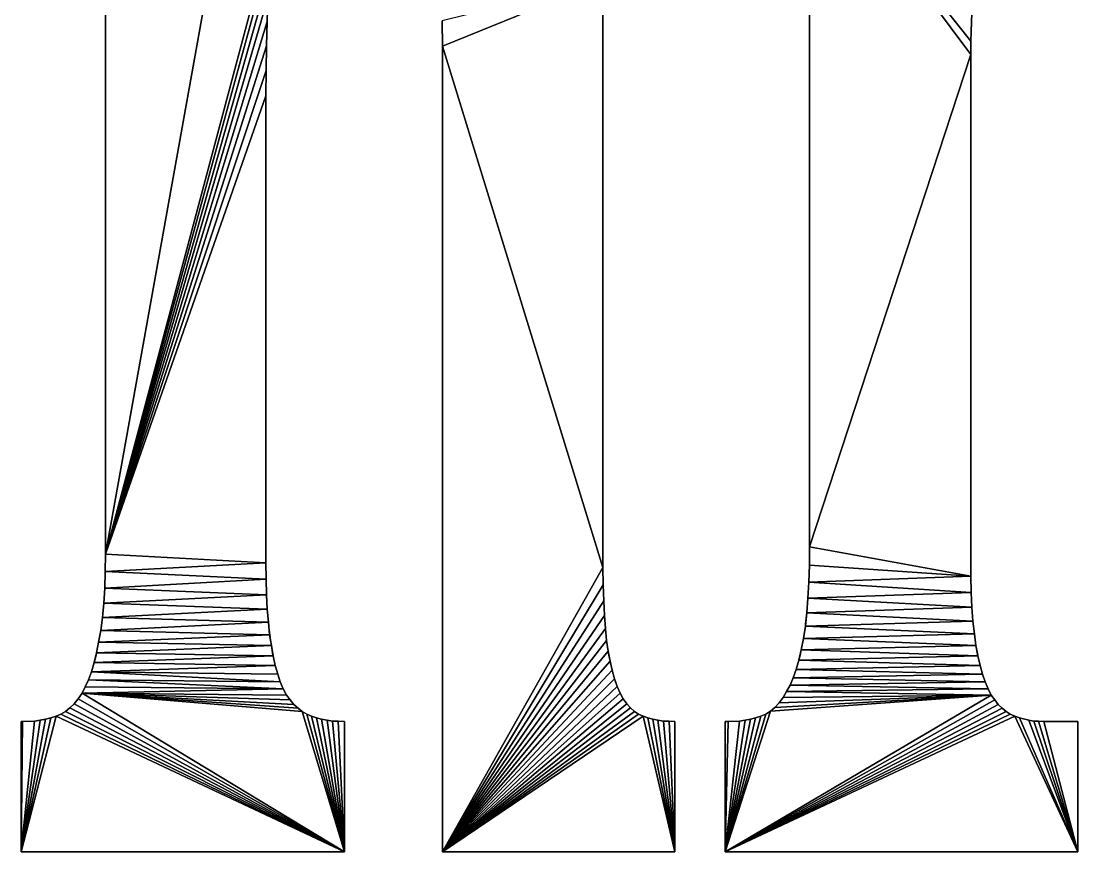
# Model space of a CAD drawing. Extents: x -29.1 to 29.1, y -25 to 25.
# Drawn here: x -12.386 to -8.116, y -14.619 to -11.26 of the extents above; entities that cross this region are included whole.
import ezdxf

# ---------------------------------------------------------------- set-up
doc = ezdxf.new("R2010")
doc.units = 0
doc.header["$MEASUREMENT"] = 0
doc.layers.add('ConstrLine', color=7, linetype='Continuous')
doc.layers.add('ObjLayer', color=2, linetype='Continuous')

msp = doc.modelspace()

# ---------------------------------------------------------------- linework, layer by layer
at = {"layer": 'ConstrLine'}
for points in [[(-12.045, -13.415, 5), (-12.045, -8.226, 5), (-12.045, -10.24, 4)], [(-12.045, -13.415, 5), (-11.431, -9.994, 5), (-12.045, -8.226, 5)], [(-12.045, -13.415, 5), (-11.372, -10.887, 5), (-11.431, -9.994, 5)], [(-12.045, -10.24, 4), (-12.045, -13.415, 4), (-12.045, -13.415, 5)], [(-8.549, -11.395, 5), (-8.548, -11.341, 5), (-9.2, -10.521, 5)], [(-8.548, -11.341, 5), (-8.544, -11.229, 5), (-9.2, -10.521, 5)], [(-9.2, -10.521, 5), (-9.2, -13.386, 5), (-8.549, -11.395, 5)], [(-9.2, -13.386, 5), (-9.2, -10.521, 5), (-9.2, -10.521, 4)], [(-9.2, -10.521, 4), (-9.2, -13.386, 4), (-9.2, -13.386, 5)], [(-11.378, -10.977, 5), (-11.372, -10.887, 5), (-12.045, -13.415, 5)], [(-11.384, -11.071, 5), (-11.378, -10.977, 5), (-12.045, -13.415, 5)], [(-11.389, -11.166, 5), (-11.384, -11.071, 5), (-12.045, -13.415, 5)], [(-10.685, -11.259, 5), (-10.684, -11.362, 5), (-10.036, -11.098, 5)], [(-10.684, -11.362, 5), (-10.036, -13.469, 5), (-10.036, -11.098, 5)], [(-10.036, -13.469, 4), (-10.036, -11.098, 4), (-10.036, -13.469, 5)], [(-10.036, -11.098, 5), (-10.036, -13.469, 5), (-10.036, -11.098, 4)], [(-12.045, -13.415, 5), (-11.392, -11.262, 5), (-11.389, -11.166, 5)], [(-11.389, -11.166, 4), (-11.389, -11.166, 5), (-11.392, -11.262, 5)], [(-11.389, -11.166, 4), (-11.392, -11.262, 5), (-11.392, -11.262, 4)], [(-8.544, -11.229, 5), (-8.548, -11.341, 5), (-8.5452, -11.264, 4)], [(-8.544, -11.229, 4), (-8.544, -11.229, 5), (-8.5452, -11.264, 4)], [(-11.392, -11.262, 5), (-12.045, -13.415, 5), (-11.395, -11.36, 5)], [(-11.392, -11.262, 5), (-11.395, -11.36, 5), (-11.3921, -11.264, 4)], [(-11.395, -11.36, 4), (-11.3921, -11.264, 4), (-11.395, -11.36, 5)], [(-11.392, -11.262, 4), (-11.392, -11.262, 5), (-11.3921, -11.264, 4)], [(-10.685, -11.259, 4), (-10.6849, -11.264, 4), (-10.685, -11.259, 5)], [(-10.6849, -11.264, 4), (-10.684, -11.362, 5), (-10.685, -11.259, 5)], [(-10.6849, -11.264, 4), (-10.684, -11.362, 4), (-10.684, -11.362, 5)], [(-8.548, -11.341, 4), (-8.5452, -11.264, 4), (-8.548, -11.341, 5)], [(-8.548, -11.341, 4), (-8.548, -11.341, 5), (-8.549, -11.395, 5)], [(-8.548, -11.341, 4), (-8.549, -11.395, 5), (-8.549, -11.395, 4)], [(-11.396, -11.46, 5), (-11.395, -11.36, 5), (-12.045, -13.415, 5)], [(-11.395, -11.36, 4), (-11.395, -11.36, 5), (-11.396, -11.46, 5)], [(-11.395, -11.36, 4), (-11.396, -11.46, 5), (-11.396, -11.46, 4)], [(-10.684, -11.362, 5), (-10.684, -14.619, 5), (-10.036, -13.469, 5)], [(-10.684, -11.362, 4), (-10.684, -14.619, 5), (-10.684, -11.362, 5)], [(-10.684, -11.362, 4), (-10.684, -14.619, 4), (-10.684, -14.619, 5)], [(-8.549, -11.395, 5), (-9.2, -13.386, 5), (-8.549, -13.505, 5)], [(-8.549, -11.395, 4), (-8.549, -11.395, 5), (-8.549, -13.505, 4)], [(-8.549, -11.395, 5), (-8.549, -13.505, 5), (-8.549, -13.505, 4)], [(-11.396, -11.46, 5), (-12.045, -13.415, 5), (-11.397, -11.562, 5)], [(-11.396, -11.46, 4), (-11.396, -11.46, 5), (-11.397, -11.562, 5)], [(-11.396, -11.46, 4), (-11.397, -11.562, 5), (-11.397, -11.562, 4)], [(-11.397, -11.562, 5), (-12.045, -13.415, 5), (-11.397, -13.45, 5)], [(-11.397, -13.45, 4), (-11.397, -11.562, 4), (-11.397, -13.45, 5)], [(-11.397, -11.562, 5), (-11.397, -13.45, 5), (-11.397, -11.562, 4)], [(-9.2, -13.386, 5), (-9.201, -13.46, 5), (-8.549, -13.505, 5)], [(-9.2, -13.386, 4), (-9.201, -13.46, 4), (-9.201, -13.46, 5)], [(-9.2, -13.386, 4), (-9.201, -13.46, 5), (-9.2, -13.386, 5)], [(-12.045, -13.415, 5), (-12.046, -13.486, 5), (-11.397, -13.45, 5)], [(-12.045, -13.415, 4), (-12.046, -13.486, 4), (-12.046, -13.486, 5)], [(-12.045, -13.415, 4), (-12.046, -13.486, 5), (-12.045, -13.415, 5)], [(-11.396, -13.517, 5), (-11.397, -13.45, 5), (-12.046, -13.486, 5)], [(-11.397, -13.45, 4), (-11.397, -13.45, 5), (-11.396, -13.517, 5)], [(-11.397, -13.45, 4), (-11.396, -13.517, 5), (-11.396, -13.517, 4)], [(-12.046, -13.486, 5), (-12.048, -13.553, 5), (-11.396, -13.517, 5)], [(-12.046, -13.486, 4), (-12.048, -13.553, 4), (-12.048, -13.553, 5)], [(-12.046, -13.486, 4), (-12.048, -13.553, 5), (-12.046, -13.486, 5)], [(-10.034, -13.539, 5), (-10.036, -13.469, 5), (-10.684, -14.619, 5)], [(-10.036, -13.469, 4), (-10.036, -13.469, 5), (-10.034, -13.539, 5)], [(-10.036, -13.469, 4), (-10.034, -13.539, 5), (-10.034, -13.539, 4)], [(-9.201, -13.46, 5), (-9.203, -13.529, 5), (-8.549, -13.505, 5)], [(-9.201, -13.46, 4), (-9.203, -13.529, 4), (-9.203, -13.529, 5)], [(-9.201, -13.46, 4), (-9.203, -13.529, 5), (-9.201, -13.46, 5)], [(-11.395, -13.58, 5), (-11.396, -13.517, 5), (-12.048, -13.553, 5)], [(-11.396, -13.517, 4), (-11.396, -13.517, 5), (-11.395, -13.58, 5)], [(-11.396, -13.517, 4), (-11.395, -13.58, 5), (-11.395, -13.58, 4)], [(-9.203, -13.529, 5), (-9.207, -13.593, 5), (-8.547, -13.57, 5)], [(-9.203, -13.529, 4), (-9.207, -13.593, 4), (-9.207, -13.593, 5)], [(-9.203, -13.529, 4), (-9.207, -13.593, 5), (-9.203, -13.529, 5)], [(-8.547, -13.57, 5), (-8.549, -13.505, 5), (-9.203, -13.529, 5)], [(-8.549, -13.505, 4), (-8.549, -13.505, 5), (-8.547, -13.57, 5)], [(-8.549, -13.505, 4), (-8.547, -13.57, 5), (-8.547, -13.57, 4)], [(-12.048, -13.553, 5), (-12.052, -13.614, 5), (-11.395, -13.58, 5)], [(-12.048, -13.553, 4), (-12.052, -13.614, 4), (-12.052, -13.614, 5)], [(-12.048, -13.553, 4), (-12.052, -13.614, 5), (-12.048, -13.553, 5)], [(-10.032, -13.604, 5), (-10.034, -13.539, 5), (-10.684, -14.619, 5)], [(-10.034, -13.539, 4), (-10.034, -13.539, 5), (-10.032, -13.604, 5)], [(-10.034, -13.539, 4), (-10.032, -13.604, 5), (-10.032, -13.604, 4)], [(-8.544, -13.63, 5), (-8.547, -13.57, 5), (-9.207, -13.593, 5)], [(-8.547, -13.57, 4), (-8.547, -13.57, 5), (-8.544, -13.63, 5)], [(-8.547, -13.57, 4), (-8.544, -13.63, 5), (-8.544, -13.63, 4)], [(-12.052, -13.614, 5), (-12.057, -13.671, 5), (-11.392, -13.638, 5)], [(-12.052, -13.614, 4), (-12.057, -13.671, 4), (-12.057, -13.671, 5)], [(-12.052, -13.614, 4), (-12.057, -13.671, 5), (-12.052, -13.614, 5)], [(-11.392, -13.638, 5), (-11.395, -13.58, 5), (-12.052, -13.614, 5)], [(-11.395, -13.58, 4), (-11.395, -13.58, 5), (-11.392, -13.638, 5)], [(-11.395, -13.58, 4), (-11.392, -13.638, 5), (-11.392, -13.638, 4)], [(-10.029, -13.663, 5), (-10.032, -13.604, 5), (-10.684, -14.619, 5)], [(-10.032, -13.604, 4), (-10.032, -13.604, 5), (-10.029, -13.663, 5)], [(-10.032, -13.604, 4), (-10.029, -13.663, 5), (-10.029, -13.663, 4)], [(-9.207, -13.593, 5), (-9.211, -13.652, 5), (-8.544, -13.63, 5)], [(-9.207, -13.593, 4), (-9.211, -13.652, 4), (-9.211, -13.652, 5)], [(-9.207, -13.593, 4), (-9.211, -13.652, 5), (-9.207, -13.593, 5)], [(-11.387, -13.691, 5), (-11.392, -13.638, 5), (-12.057, -13.671, 5)], [(-11.392, -13.638, 4), (-11.392, -13.638, 5), (-11.387, -13.691, 5)], [(-11.392, -13.638, 4), (-11.387, -13.691, 5), (-11.387, -13.691, 4)], [(-10.025, -13.716, 5), (-10.029, -13.663, 5), (-10.684, -14.619, 5)], [(-10.029, -13.663, 4), (-10.029, -13.663, 5), (-10.025, -13.716, 5)], [(-10.029, -13.663, 4), (-10.025, -13.716, 5), (-10.025, -13.716, 4)], [(-9.211, -13.652, 5), (-9.217, -13.707, 5), (-8.54, -13.686, 5)], [(-9.217, -13.707, 5), (-9.211, -13.652, 5), (-9.216, -13.6978, 4)], [(-9.211, -13.652, 4), (-9.216, -13.6978, 4), (-9.211, -13.652, 5)], [(-8.54, -13.686, 5), (-8.544, -13.63, 5), (-9.211, -13.652, 5)], [(-8.544, -13.63, 4), (-8.544, -13.63, 5), (-8.54, -13.686, 5)], [(-8.544, -13.63, 4), (-8.54, -13.686, 5), (-8.54, -13.686, 4)], [(-12.057, -13.671, 5), (-12.064, -13.724, 5), (-11.387, -13.691, 5)], [(-12.057, -13.671, 4), (-12.064, -13.724, 4), (-12.064, -13.724, 5)], [(-12.057, -13.671, 4), (-12.064, -13.724, 5), (-12.057, -13.671, 5)], [(-11.382, -13.741, 5), (-11.387, -13.691, 5), (-12.064, -13.724, 5)], [(-11.382, -13.741, 4), (-11.375, -13.785, 4), (-11.387, -13.691, 4)], [(-11.387, -13.691, 4), (-11.387, -13.691, 5), (-11.382, -13.741, 5)], [(-11.387, -13.691, 4), (-11.382, -13.741, 5), (-11.382, -13.741, 4)], [(-8.534, -13.738, 5), (-8.54, -13.686, 5), (-9.217, -13.707, 5)], [(-9.216, -13.6978, 4), (-9.217, -13.707, 4), (-9.217, -13.707, 5)], [(-8.54, -13.686, 4), (-8.54, -13.686, 5), (-8.534, -13.738, 5)], [(-8.54, -13.686, 4), (-8.534, -13.738, 5), (-8.534, -13.738, 4)], [(-12.064, -13.724, 5), (-12.073, -13.771, 5), (-11.382, -13.741, 5)], [(-12.064, -13.724, 4), (-12.073, -13.771, 4), (-12.073, -13.771, 5)], [(-12.064, -13.724, 4), (-12.073, -13.771, 5), (-12.064, -13.724, 5)], [(-11.375, -13.785, 5), (-11.382, -13.741, 5), (-12.073, -13.771, 5)], [(-11.382, -13.741, 4), (-11.382, -13.741, 5), (-11.375, -13.785, 5)], [(-11.382, -13.741, 4), (-11.375, -13.785, 5), (-11.375, -13.785, 4)], [(-10.021, -13.764, 5), (-10.025, -13.716, 5), (-10.684, -14.619, 5)], [(-10.025, -13.716, 4), (-10.025, -13.716, 5), (-10.021, -13.764, 5)], [(-10.025, -13.716, 4), (-10.021, -13.764, 5), (-10.021, -13.764, 4)], [(-9.217, -13.707, 5), (-9.225, -13.757, 5), (-8.534, -13.738, 5)], [(-9.217, -13.707, 4), (-9.225, -13.757, 4), (-9.225, -13.757, 5)], [(-9.217, -13.707, 4), (-9.225, -13.757, 5), (-9.217, -13.707, 5)], [(-8.528, -13.785, 5), (-8.534, -13.738, 5), (-9.225, -13.757, 5)], [(-8.534, -13.738, 4), (-8.534, -13.738, 5), (-8.528, -13.785, 5)], [(-8.534, -13.738, 4), (-8.528, -13.785, 5), (-8.528, -13.785, 4)], [(-12.073, -13.771, 5), (-12.081, -13.815, 5), (-11.375, -13.785, 5)], [(-12.073, -13.771, 4), (-12.081, -13.815, 4), (-12.081, -13.815, 5)], [(-12.073, -13.771, 4), (-12.081, -13.815, 5), (-12.073, -13.771, 5)], [(-11.368, -13.827, 5), (-11.375, -13.785, 5), (-12.081, -13.815, 5)], [(-11.375, -13.785, 4), (-11.375, -13.785, 5), (-11.3685, -13.824, 4)], [(-11.375, -13.785, 5), (-11.368, -13.827, 5), (-11.3685, -13.824, 4)], [(-10.014, -13.808, 5), (-10.021, -13.764, 5), (-10.684, -14.619, 5)], [(-10.021, -13.764, 4), (-10.021, -13.764, 5), (-10.014, -13.808, 5)], [(-10.021, -13.764, 4), (-10.014, -13.808, 5), (-10.014, -13.808, 4)], [(-9.225, -13.757, 5), (-9.234, -13.802, 5), (-8.528, -13.785, 5)], [(-9.225, -13.757, 4), (-9.234, -13.802, 4), (-9.234, -13.802, 5)], [(-9.225, -13.757, 4), (-9.234, -13.802, 5), (-9.225, -13.757, 5)], [(-8.52, -13.827, 5), (-8.528, -13.785, 5), (-9.234, -13.802, 5)], [(-8.528, -13.785, 5), (-8.52, -13.827, 5), (-8.5206, -13.824, 4)], [(-8.528, -13.785, 4), (-8.528, -13.785, 5), (-8.5206, -13.824, 4)], [(-12.081, -13.815, 5), (-12.091, -13.854, 5), (-11.368, -13.827, 5)], [(-12.0833, -13.824, 4), (-12.091, -13.854, 5), (-12.081, -13.815, 5)], [(-12.0833, -13.824, 4), (-12.091, -13.854, 4), (-12.091, -13.854, 5)], [(-11.359, -13.865, 5), (-11.368, -13.827, 5), (-12.091, -13.854, 5)], [(-12.0827, -13.8216, 4), (-12.0833, -13.824, 4), (-12.081, -13.815, 5)], [(-12.081, -13.815, 4), (-12.0827, -13.8216, 4), (-12.081, -13.815, 5)], [(-11.368, -13.827, 4), (-11.3685, -13.824, 4), (-11.368, -13.827, 5)], [(-11.368, -13.827, 4), (-11.368, -13.827, 5), (-11.359, -13.865, 5)], [(-11.368, -13.827, 4), (-11.359, -13.865, 5), (-11.359, -13.865, 4)], [(-10.014, -13.808, 5), (-10.684, -14.619, 5), (-10.006, -13.848, 5)], [(-10.006, -13.848, 5), (-10.0108, -13.824, 4), (-10.014, -13.808, 5)], [(-10.014, -13.808, 4), (-10.014, -13.808, 5), (-10.0108, -13.824, 4)], [(-10.006, -13.848, 4), (-10.0108, -13.824, 4), (-10.006, -13.848, 5)], [(-9.234, -13.802, 5), (-9.243, -13.844, 5), (-8.52, -13.827, 5)], [(-9.243, -13.844, 5), (-9.234, -13.802, 5), (-9.2387, -13.824, 4)], [(-9.2387, -13.824, 4), (-9.243, -13.844, 4), (-9.243, -13.844, 5)], [(-8.511, -13.865, 5), (-8.52, -13.827, 5), (-9.243, -13.844, 5)], [(-9.234, -13.802, 4), (-9.2387, -13.824, 4), (-9.234, -13.802, 5)], [(-8.52, -13.827, 4), (-8.5206, -13.824, 4), (-8.52, -13.827, 5)], [(-8.52, -13.827, 4), (-8.52, -13.827, 5), (-8.511, -13.865, 5)], [(-8.511, -13.865, 5), (-8.511, -13.865, 4), (-8.52, -13.827, 4)], [(-12.091, -13.854, 5), (-12.102, -13.891, 5), (-11.359, -13.865, 5)], [(-12.091, -13.854, 4), (-12.102, -13.891, 4), (-12.102, -13.891, 5)], [(-12.091, -13.854, 4), (-12.102, -13.891, 5), (-12.091, -13.854, 5)], [(-11.349, -13.9, 5), (-11.359, -13.865, 5), (-12.102, -13.891, 5)], [(-11.359, -13.865, 4), (-11.359, -13.865, 5), (-11.349, -13.9, 5)], [(-11.359, -13.865, 4), (-11.349, -13.9, 5), (-11.349, -13.9, 4)], [(-9.998, -13.885, 5), (-10.006, -13.848, 5), (-10.684, -14.619, 5)], [(-9.998, -13.885, 5), (-9.998, -13.885, 4), (-10.006, -13.848, 5)], [(-10.006, -13.848, 5), (-9.998, -13.885, 4), (-10.006, -13.848, 4)], [(-9.243, -13.844, 5), (-9.254, -13.882, 5), (-8.511, -13.865, 5)], [(-9.254, -13.882, 5), (-9.243, -13.844, 5), (-9.254, -13.882, 4)], [(-9.243, -13.844, 4), (-9.254, -13.882, 4), (-9.243, -13.844, 5)], [(-8.501, -13.9, 5), (-8.511, -13.865, 5), (-9.254, -13.882, 5)], [(-8.511, -13.865, 4), (-8.511, -13.865, 5), (-8.501, -13.9, 5)], [(-8.501, -13.9, 5), (-8.501, -13.9, 4), (-8.511, -13.865, 4)], [(-12.102, -13.891, 5), (-12.114, -13.923, 5), (-11.339, -13.931, 5)], [(-12.102, -13.891, 4), (-12.114, -13.923, 4), (-12.114, -13.923, 5)], [(-12.102, -13.891, 4), (-12.114, -13.923, 5), (-12.102, -13.891, 5)], [(-11.339, -13.931, 5), (-11.349, -13.9, 5), (-12.102, -13.891, 5)], [(-11.349, -13.9, 4), (-11.349, -13.9, 5), (-11.339, -13.931, 5)], [(-11.349, -13.9, 4), (-11.339, -13.931, 5), (-11.339, -13.931, 4)], [(-9.998, -13.885, 5), (-10.684, -14.619, 5), (-9.988, -13.919, 5)], [(-9.988, -13.919, 5), (-10.684, -14.619, 5), (-9.977, -13.95, 5)], [(-9.988, -13.919, 5), (-9.988, -13.919, 4), (-9.998, -13.885, 5)], [(-9.998, -13.885, 4), (-9.998, -13.885, 5), (-9.988, -13.919, 4)], [(-9.977, -13.95, 5), (-9.984, -13.9303, 4), (-9.988, -13.919, 5)], [(-9.988, -13.919, 4), (-9.988, -13.919, 5), (-9.984, -13.9303, 4)], [(-9.266, -13.915, 5), (-9.279, -13.945, 5), (-8.491, -13.931, 5)], [(-9.266, -13.915, 4), (-9.279, -13.945, 4), (-9.266, -13.915, 5)], [(-9.279, -13.945, 5), (-9.266, -13.915, 5), (-9.279, -13.945, 4)], [(-9.254, -13.882, 5), (-9.266, -13.915, 5), (-8.501, -13.9, 5)], [(-9.254, -13.882, 4), (-9.266, -13.915, 5), (-9.254, -13.882, 5)], [(-9.254, -13.882, 4), (-9.266, -13.915, 4), (-9.266, -13.915, 5)], [(-8.491, -13.931, 5), (-8.501, -13.9, 5), (-9.266, -13.915, 5)], [(-8.501, -13.9, 5), (-8.491, -13.931, 5), (-8.491, -13.931, 4)], [(-8.501, -13.9, 5), (-8.491, -13.931, 4), (-8.501, -13.9, 4)], [(-12.127, -13.952, 5), (-12.14, -13.978, 5), (-11.327, -13.96, 5)], [(-12.127, -13.952, 4), (-12.14, -13.978, 4), (-12.14, -13.978, 5)], [(-12.127, -13.952, 4), (-12.14, -13.978, 5), (-12.127, -13.952, 5)], [(-11.314, -13.985, 5), (-11.327, -13.96, 5), (-12.14, -13.978, 5)], [(-12.114, -13.923, 5), (-12.127, -13.952, 5), (-11.327, -13.96, 5)], [(-12.114, -13.923, 4), (-12.127, -13.952, 4), (-12.127, -13.952, 5)], [(-12.114, -13.923, 4), (-12.127, -13.952, 5), (-12.114, -13.923, 5)], [(-11.327, -13.96, 5), (-11.339, -13.931, 5), (-12.114, -13.923, 5)], [(-11.339, -13.931, 4), (-11.339, -13.931, 5), (-11.327, -13.96, 5)], [(-11.339, -13.931, 4), (-11.327, -13.96, 5), (-11.327, -13.96, 4)], [(-11.327, -13.96, 4), (-11.327, -13.96, 5), (-11.314, -13.985, 5)], [(-11.327, -13.96, 4), (-11.314, -13.985, 5), (-11.314, -13.985, 4)], [(-9.965, -13.978, 5), (-9.977, -13.95, 5), (-10.684, -14.619, 5)], [(-9.977, -13.95, 4), (-9.984, -13.9303, 4), (-9.977, -13.95, 5)], [(-9.977, -13.95, 4), (-9.977, -13.95, 5), (-9.965, -13.978, 5)], [(-9.965, -13.978, 5), (-9.965, -13.978, 4), (-9.977, -13.95, 4)], [(-9.279, -13.945, 5), (-9.293, -13.971, 5), (-8.479, -13.96, 5)], [(-9.279, -13.945, 5), (-9.279, -13.945, 4), (-9.293, -13.971, 5)], [(-9.293, -13.971, 4), (-9.293, -13.971, 5), (-9.279, -13.945, 4)], [(-8.479, -13.96, 5), (-9.293, -13.971, 5), (-8.466, -13.985, 5)], [(-8.479, -13.96, 5), (-8.491, -13.931, 5), (-9.279, -13.945, 5)], [(-8.479, -13.96, 4), (-8.491, -13.931, 4), (-8.479, -13.96, 5)], [(-8.491, -13.931, 5), (-8.479, -13.96, 5), (-8.491, -13.931, 4)], [(-8.479, -13.96, 4), (-8.479, -13.96, 5), (-8.466, -13.985, 5)], [(-8.466, -13.985, 4), (-8.479, -13.96, 4), (-8.466, -13.985, 5)], [(-12.172, -14.02, 5), (-11.08, -14.619, 5), (-12.156, -14, 5)], [(-12.156, -14, 4), (-12.172, -14.02, 4), (-12.172, -14.02, 5)], [(-12.156, -14, 4), (-12.172, -14.02, 5), (-12.156, -14, 5)], [(-12.14, -13.978, 5), (-12.156, -14, 5), (-11.08, -14.619, 5)], [(-12.14, -13.978, 4), (-12.156, -14, 4), (-12.156, -14, 5)], [(-12.14, -13.978, 4), (-12.156, -14, 5), (-12.14, -13.978, 5)], [(-11.08, -14.619, 5), (-11.25, -14.052, 5), (-12.14, -13.978, 5)], [(-11.284, -14.023, 5), (-11.299, -14.005, 5), (-12.14, -13.978, 5)], [(-11.267, -14.038, 5), (-11.284, -14.023, 5), (-12.14, -13.978, 5)], [(-11.299, -14.005, 5), (-11.314, -13.985, 5), (-12.14, -13.978, 5)], [(-11.267, -14.038, 5), (-12.14, -13.978, 5), (-11.25, -14.052, 5)], [(-11.314, -13.985, 4), (-11.314, -13.985, 5), (-11.299, -14.005, 5)], [(-11.314, -13.985, 4), (-11.299, -14.005, 5), (-11.299, -14.005, 4)], [(-11.299, -14.005, 4), (-11.299, -14.005, 5), (-11.284, -14.023, 5)], [(-11.299, -14.005, 4), (-11.284, -14.023, 5), (-11.284, -14.023, 4)], [(-9.953, -14, 5), (-9.965, -13.978, 5), (-10.684, -14.619, 5)], [(-9.939, -14.02, 5), (-9.953, -14, 5), (-10.684, -14.619, 5)], [(-9.953, -14, 5), (-9.953, -14, 4), (-9.965, -13.978, 5)], [(-9.965, -13.978, 4), (-9.965, -13.978, 5), (-9.953, -14, 4)], [(-9.953, -14, 5), (-9.939, -14.02, 5), (-9.953, -14, 4)], [(-9.939, -14.02, 5), (-9.939, -14.02, 4), (-9.953, -14, 4)], [(-8.466, -13.985, 5), (-9.541, -14.619, 5), (-8.452, -14.005, 5)], [(-9.541, -14.619, 5), (-8.466, -13.985, 5), (-9.358, -14.05, 5)], [(-8.438, -14.023, 5), (-8.452, -14.005, 5), (-9.541, -14.619, 5)], [(-9.34, -14.035, 5), (-9.358, -14.05, 5), (-8.466, -13.985, 5)], [(-9.323, -14.017, 5), (-9.34, -14.035, 5), (-8.466, -13.985, 5)], [(-9.323, -14.017, 5), (-8.466, -13.985, 5), (-9.307, -13.995, 5)], [(-9.323, -14.017, 4), (-9.323, -14.017, 5), (-9.307, -13.995, 5)], [(-9.307, -13.995, 4), (-9.323, -14.017, 4), (-9.307, -13.995, 5)], [(-9.307, -13.995, 5), (-8.466, -13.985, 5), (-9.293, -13.971, 5)], [(-9.293, -13.971, 4), (-9.307, -13.995, 5), (-9.293, -13.971, 5)], [(-9.307, -13.995, 5), (-9.293, -13.971, 4), (-9.307, -13.995, 4)], [(-8.466, -13.985, 5), (-8.452, -14.005, 5), (-8.466, -13.985, 4)], [(-8.452, -14.005, 4), (-8.466, -13.985, 4), (-8.452, -14.005, 5)], [(-8.452, -14.005, 5), (-8.438, -14.023, 5), (-8.448, -14.0101, 4)], [(-8.448, -14.0101, 4), (-8.452, -14.005, 4), (-8.452, -14.005, 5)], [(-12.189, -14.037, 5), (-12.207, -14.051, 5), (-11.08, -14.619, 5)], [(-12.207, -14.051, 4), (-12.207, -14.051, 5), (-12.189, -14.037, 5)], [(-12.207, -14.051, 4), (-12.189, -14.037, 5), (-12.189, -14.037, 4)], [(-12.172, -14.02, 5), (-12.189, -14.037, 5), (-11.08, -14.619, 5)], [(-12.189, -14.037, 4), (-12.189, -14.037, 5), (-12.172, -14.02, 5)], [(-12.189, -14.037, 4), (-12.172, -14.02, 5), (-12.172, -14.02, 4)], [(-11.284, -14.023, 4), (-11.284, -14.023, 5), (-11.267, -14.038, 5)], [(-11.284, -14.023, 4), (-11.267, -14.038, 5), (-11.267, -14.038, 4)], [(-11.267, -14.038, 4), (-11.267, -14.038, 5), (-11.264, -14.0405, 4)], [(-11.267, -14.038, 5), (-11.25, -14.052, 5), (-11.264, -14.0405, 4)], [(-11.25, -14.052, 4), (-11.264, -14.0405, 4), (-11.25, -14.052, 5)], [(-9.924, -14.037, 5), (-9.939, -14.02, 5), (-10.684, -14.619, 5)], [(-9.908, -14.051, 5), (-9.924, -14.037, 5), (-10.684, -14.619, 5)], [(-9.939, -14.02, 5), (-9.924, -14.037, 5), (-9.924, -14.037, 4)], [(-9.939, -14.02, 4), (-9.939, -14.02, 5), (-9.924, -14.037, 4)], [(-9.908, -14.051, 5), (-9.908, -14.051, 4), (-9.924, -14.037, 5)], [(-9.924, -14.037, 4), (-9.924, -14.037, 5), (-9.908, -14.051, 4)], [(-8.438, -14.023, 5), (-9.541, -14.619, 5), (-8.422, -14.038, 5)], [(-8.406, -14.052, 5), (-8.422, -14.038, 5), (-9.541, -14.619, 5)], [(-9.34, -14.035, 4), (-9.358, -14.05, 4), (-9.34, -14.035, 5)], [(-9.358, -14.05, 5), (-9.34, -14.035, 5), (-9.358, -14.05, 4)], [(-9.323, -14.017, 4), (-9.34, -14.035, 5), (-9.323, -14.017, 5)], [(-9.34, -14.035, 5), (-9.323, -14.017, 4), (-9.34, -14.035, 4)], [(-8.438, -14.023, 4), (-8.448, -14.0101, 4), (-8.438, -14.023, 5)], [(-8.422, -14.038, 5), (-8.422, -14.038, 4), (-8.438, -14.023, 5)], [(-8.438, -14.023, 4), (-8.438, -14.023, 5), (-8.422, -14.038, 4)], [(-8.406, -14.052, 5), (-8.406, -14.052, 4), (-8.422, -14.038, 5)], [(-8.422, -14.038, 5), (-8.406, -14.052, 4), (-8.422, -14.038, 4)], [(-12.266, -14.077, 5), (-12.386, -14.619, 5), (-12.245, -14.071, 5)], [(-12.386, -14.619, 5), (-11.08, -14.619, 5), (-12.245, -14.071, 5)], [(-12.386, -14.619, 5), (-12.266, -14.077, 5), (-12.287, -14.082, 5)], [(-12.386, -14.619, 5), (-12.287, -14.082, 5), (-12.309, -14.087, 5)], [(-12.332, -14.09, 5), (-12.386, -14.619, 5), (-12.309, -14.087, 5)], [(-12.332, -14.09, 5), (-12.38, -14.092, 5), (-12.386, -14.619, 5)], [(-12.38, -14.092, 4), (-12.38, -14.092, 5), (-12.332, -14.09, 5)], [(-12.38, -14.092, 4), (-12.332, -14.09, 5), (-12.332, -14.09, 4)], [(-12.332, -14.09, 4), (-12.332, -14.09, 5), (-12.309, -14.087, 5)], [(-12.332, -14.09, 4), (-12.309, -14.087, 5), (-12.309, -14.087, 4)], [(-12.309, -14.087, 5), (-12.287, -14.082, 5), (-12.288, -14.0822, 4)], [(-12.309, -14.087, 4), (-12.309, -14.087, 5), (-12.288, -14.0822, 4)], [(-12.287, -14.082, 4), (-12.288, -14.0822, 4), (-12.287, -14.082, 5)], [(-12.287, -14.082, 4), (-12.287, -14.082, 5), (-12.266, -14.077, 5)], [(-12.287, -14.082, 4), (-12.266, -14.077, 5), (-12.266, -14.077, 4)], [(-12.266, -14.077, 4), (-12.266, -14.077, 5), (-12.245, -14.071, 5)], [(-12.266, -14.077, 4), (-12.245, -14.071, 5), (-12.245, -14.071, 4)], [(-12.226, -14.062, 5), (-12.245, -14.071, 5), (-11.08, -14.619, 5)], [(-12.245, -14.071, 4), (-12.245, -14.071, 5), (-12.226, -14.062, 5)], [(-12.245, -14.071, 4), (-12.226, -14.062, 5), (-12.226, -14.062, 4)], [(-12.207, -14.051, 5), (-12.226, -14.062, 5), (-11.08, -14.619, 5)], [(-12.226, -14.062, 4), (-12.226, -14.062, 5), (-12.207, -14.051, 5)], [(-12.226, -14.062, 4), (-12.207, -14.051, 5), (-12.207, -14.051, 4)], [(-11.25, -14.052, 5), (-11.08, -14.619, 5), (-11.232, -14.062, 5)], [(-11.25, -14.052, 4), (-11.25, -14.052, 5), (-11.232, -14.062, 5)], [(-11.25, -14.052, 4), (-11.232, -14.062, 5), (-11.232, -14.062, 4)], [(-11.213, -14.071, 5), (-11.232, -14.062, 5), (-11.08, -14.619, 5)], [(-11.232, -14.062, 4), (-11.232, -14.062, 5), (-11.213, -14.071, 5)], [(-11.232, -14.062, 4), (-11.213, -14.071, 5), (-11.213, -14.071, 4)], [(-11.193, -14.077, 5), (-11.213, -14.071, 5), (-11.08, -14.619, 5)], [(-11.213, -14.071, 4), (-11.213, -14.071, 5), (-11.193, -14.077, 5)], [(-11.213, -14.071, 4), (-11.193, -14.077, 5), (-11.193, -14.077, 4)], [(-11.172, -14.082, 5), (-11.193, -14.077, 5), (-11.08, -14.619, 5)], [(-11.193, -14.077, 4), (-11.193, -14.077, 5), (-11.172, -14.082, 5)], [(-11.193, -14.077, 4), (-11.172, -14.082, 5), (-11.172, -14.082, 4)], [(-11.15, -14.087, 5), (-11.172, -14.082, 5), (-11.08, -14.619, 5)], [(-11.172, -14.082, 4), (-11.172, -14.082, 5), (-11.15, -14.087, 5)], [(-11.172, -14.082, 4), (-11.15, -14.087, 5), (-11.15, -14.087, 4)], [(-11.128, -14.09, 5), (-11.15, -14.087, 5), (-11.08, -14.619, 5)], [(-11.15, -14.087, 4), (-11.15, -14.087, 5), (-11.128, -14.09, 5)], [(-11.15, -14.087, 4), (-11.128, -14.09, 5), (-11.128, -14.09, 4)], [(-11.105, -14.091, 5), (-11.128, -14.09, 5), (-11.08, -14.619, 5)], [(-11.128, -14.09, 4), (-11.128, -14.09, 5), (-11.105, -14.091, 5)], [(-11.128, -14.09, 4), (-11.105, -14.091, 5), (-11.105, -14.091, 4)], [(-9.908, -14.051, 5), (-10.684, -14.619, 5), (-9.891, -14.062, 5)], [(-9.891, -14.062, 5), (-10.684, -14.619, 5), (-9.873, -14.071, 5)], [(-9.744, -14.619, 5), (-9.873, -14.071, 5), (-10.684, -14.619, 5)], [(-9.891, -14.062, 4), (-9.908, -14.051, 4), (-9.891, -14.062, 5)], [(-9.908, -14.051, 5), (-9.891, -14.062, 5), (-9.908, -14.051, 4)], [(-9.891, -14.062, 4), (-9.891, -14.062, 5), (-9.873, -14.071, 5)], [(-9.891, -14.062, 4), (-9.873, -14.071, 5), (-9.873, -14.071, 4)], [(-9.854, -14.077, 5), (-9.873, -14.071, 5), (-9.744, -14.619, 5)], [(-9.873, -14.071, 5), (-9.854, -14.077, 5), (-9.854, -14.077, 4)], [(-9.873, -14.071, 4), (-9.873, -14.071, 5), (-9.854, -14.077, 4)], [(-9.834, -14.082, 5), (-9.854, -14.077, 5), (-9.744, -14.619, 5)], [(-9.854, -14.077, 4), (-9.854, -14.077, 5), (-9.834, -14.082, 5)], [(-9.854, -14.077, 4), (-9.834, -14.082, 5), (-9.834, -14.082, 4)], [(-9.813, -14.087, 5), (-9.834, -14.082, 5), (-9.744, -14.619, 5)], [(-9.813, -14.087, 5), (-9.813, -14.087, 4), (-9.834, -14.082, 5)], [(-9.834, -14.082, 4), (-9.834, -14.082, 5), (-9.813, -14.087, 4)], [(-9.791, -14.09, 5), (-9.813, -14.087, 5), (-9.744, -14.619, 5)], [(-9.791, -14.09, 5), (-9.791, -14.09, 4), (-9.813, -14.087, 5)], [(-9.813, -14.087, 4), (-9.813, -14.087, 5), (-9.791, -14.09, 4)], [(-9.768, -14.091, 5), (-9.791, -14.09, 5), (-9.744, -14.619, 5)], [(-9.768, -14.091, 4), (-9.791, -14.09, 4), (-9.768, -14.091, 5)], [(-9.791, -14.09, 5), (-9.768, -14.091, 5), (-9.791, -14.09, 4)], [(-9.358, -14.05, 5), (-9.377, -14.062, 5), (-9.541, -14.619, 5)], [(-8.389, -14.062, 5), (-8.406, -14.052, 5), (-9.541, -14.619, 5)], [(-9.377, -14.062, 5), (-9.397, -14.071, 5), (-9.541, -14.619, 5)], [(-8.389, -14.062, 5), (-9.541, -14.619, 5), (-8.371, -14.071, 5)], [(-9.397, -14.071, 5), (-9.418, -14.077, 5), (-9.541, -14.619, 5)], [(-9.541, -14.619, 5), (-8.116, -14.619, 5), (-8.371, -14.071, 5)], [(-9.418, -14.077, 5), (-9.439, -14.082, 5), (-9.541, -14.619, 5)], [(-9.439, -14.082, 5), (-9.461, -14.087, 5), (-9.541, -14.619, 5)], [(-9.483, -14.09, 5), (-9.541, -14.619, 5), (-9.461, -14.087, 5)], [(-9.483, -14.09, 5), (-9.529, -14.092, 5), (-9.541, -14.619, 5)], [(-9.483, -14.09, 4), (-9.529, -14.092, 4), (-9.483, -14.09, 5)], [(-9.529, -14.092, 5), (-9.483, -14.09, 5), (-9.529, -14.092, 4)], [(-9.483, -14.09, 4), (-9.483, -14.09, 5), (-9.461, -14.087, 5)], [(-9.461, -14.087, 4), (-9.483, -14.09, 4), (-9.461, -14.087, 5)], [(-9.439, -14.082, 4), (-9.461, -14.087, 4), (-9.439, -14.082, 5)], [(-9.461, -14.087, 5), (-9.439, -14.082, 5), (-9.461, -14.087, 4)], [(-9.418, -14.077, 5), (-9.418, -14.077, 4), (-9.439, -14.082, 5)], [(-9.439, -14.082, 4), (-9.439, -14.082, 5), (-9.418, -14.077, 4)], [(-9.397, -14.071, 4), (-9.418, -14.077, 4), (-9.397, -14.071, 5)], [(-9.418, -14.077, 5), (-9.397, -14.071, 5), (-9.418, -14.077, 4)], [(-9.397, -14.071, 4), (-9.397, -14.071, 5), (-9.377, -14.062, 5)], [(-9.397, -14.071, 4), (-9.377, -14.062, 5), (-9.377, -14.062, 4)], [(-9.377, -14.062, 4), (-9.377, -14.062, 5), (-9.358, -14.05, 4)], [(-9.358, -14.05, 5), (-9.358, -14.05, 4), (-9.377, -14.062, 5)], [(-8.406, -14.052, 4), (-8.406, -14.052, 5), (-8.389, -14.062, 4)], [(-8.389, -14.062, 5), (-8.389, -14.062, 4), (-8.406, -14.052, 5)], [(-8.389, -14.062, 4), (-8.389, -14.062, 5), (-8.371, -14.071, 5)], [(-8.389, -14.062, 4), (-8.371, -14.071, 5), (-8.371, -14.071, 4)], [(-8.352, -14.077, 5), (-8.371, -14.071, 5), (-8.116, -14.619, 5)], [(-8.371, -14.071, 4), (-8.371, -14.071, 5), (-8.352, -14.077, 5)], [(-8.371, -14.071, 4), (-8.352, -14.077, 5), (-8.352, -14.077, 4)], [(-8.314, -14.087, 5), (-8.352, -14.077, 5), (-8.116, -14.619, 5)], [(-8.352, -14.077, 5), (-8.314, -14.087, 5), (-8.314, -14.087, 4)], [(-8.352, -14.077, 4), (-8.352, -14.077, 5), (-8.314, -14.087, 4)], [(-8.294, -14.09, 5), (-8.314, -14.087, 5), (-8.116, -14.619, 5)], [(-8.294, -14.09, 5), (-8.294, -14.09, 4), (-8.314, -14.087, 5)], [(-8.314, -14.087, 4), (-8.314, -14.087, 5), (-8.294, -14.09, 4)], [(-8.275, -14.091, 5), (-8.294, -14.09, 5), (-8.116, -14.619, 5)], [(-8.294, -14.09, 4), (-8.294, -14.09, 5), (-8.275, -14.091, 5)], [(-8.294, -14.09, 4), (-8.275, -14.091, 5), (-8.275, -14.091, 4)], [(-12.386, -14.092, 5), (-12.386, -14.619, 5), (-12.38, -14.092, 5)], [(-12.386, -14.092, 4), (-12.386, -14.092, 5), (-12.38, -14.092, 5)], [(-12.386, -14.092, 4), (-12.38, -14.092, 5), (-12.38, -14.092, 4)], [(-12.386, -14.619, 5), (-12.386, -14.092, 5), (-12.386, -14.092, 4)], [(-12.386, -14.092, 4), (-12.386, -14.619, 4), (-12.386, -14.619, 5)], [(-11.08, -14.092, 5), (-11.105, -14.091, 5), (-11.08, -14.619, 5)], [(-11.105, -14.091, 4), (-11.105, -14.091, 5), (-11.08, -14.092, 5)], [(-11.105, -14.091, 4), (-11.08, -14.092, 5), (-11.08, -14.092, 4)], [(-11.08, -14.092, 5), (-11.08, -14.619, 5), (-11.08, -14.619, 4)], [(-11.08, -14.092, 5), (-11.08, -14.619, 4), (-11.08, -14.092, 4)], [(-9.744, -14.619, 5), (-9.744, -14.092, 5), (-9.768, -14.091, 5)], [(-9.744, -14.092, 4), (-9.768, -14.091, 4), (-9.744, -14.092, 5)], [(-9.768, -14.091, 5), (-9.744, -14.092, 5), (-9.768, -14.091, 4)], [(-9.744, -14.092, 4), (-9.744, -14.092, 5), (-9.744, -14.619, 4)], [(-9.744, -14.619, 5), (-9.744, -14.619, 4), (-9.744, -14.092, 5)], [(-9.541, -14.619, 5), (-9.529, -14.092, 5), (-9.541, -14.092, 5)], [(-9.529, -14.092, 4), (-9.541, -14.092, 5), (-9.529, -14.092, 5)], [(-9.529, -14.092, 4), (-9.541, -14.092, 4), (-9.541, -14.092, 5)], [(-9.541, -14.092, 4), (-9.541, -14.619, 4), (-9.541, -14.092, 5)], [(-9.541, -14.619, 4), (-9.541, -14.619, 5), (-9.541, -14.092, 5)], [(-8.254, -14.092, 5), (-8.275, -14.091, 5), (-8.116, -14.619, 5)], [(-8.254, -14.092, 4), (-8.275, -14.091, 4), (-8.254, -14.092, 5)], [(-8.275, -14.091, 5), (-8.254, -14.092, 5), (-8.275, -14.091, 4)], [(-8.116, -14.092, 5), (-8.254, -14.092, 5), (-8.116, -14.619, 5)], [(-8.116, -14.092, 4), (-8.254, -14.092, 5), (-8.116, -14.092, 5)], [(-8.254, -14.092, 4), (-8.254, -14.092, 5), (-8.116, -14.092, 4)], [(-8.116, -14.619, 4), (-8.116, -14.092, 4), (-8.116, -14.619, 5)], [(-8.116, -14.092, 5), (-8.116, -14.619, 5), (-8.116, -14.092, 4)], [(-12.386, -14.619, 4), (-11.08, -14.619, 4), (-12.386, -14.619, 5)], [(-11.08, -14.619, 4), (-11.08, -14.619, 5), (-12.386, -14.619, 5)], [(-9.744, -14.619, 5), (-10.684, -14.619, 5), (-9.744, -14.619, 4)], [(-10.684, -14.619, 4), (-9.744, -14.619, 4), (-10.684, -14.619, 5)], [(-9.541, -14.619, 4), (-8.116, -14.619, 4), (-8.116, -14.619, 5)], [(-9.541, -14.619, 4), (-8.116, -14.619, 5), (-9.541, -14.619, 5)]]:
    msp.add_3dface(points, dxfattribs=at)
at = {"layer": 'ObjLayer'}
for p, q in [((-12.045, -13.415, 5), (-12.045, -8.226, 5)), ((-9.2, -13.386, 5), (-9.2, -10.521, 5)), ((-10.036, -11.098, 5), (-10.036, -13.469, 5)), ((-11.389, -11.166, 5), (-11.392, -11.262, 5)), ((-8.544, -11.229, 5), (-8.548, -11.341, 5)), ((-11.392, -11.262, 5), (-11.395, -11.36, 5)), ((-10.684, -11.362, 5), (-10.685, -11.259, 5)), ((-8.548, -11.341, 5), (-8.549, -11.395, 5)), ((-11.395, -11.36, 5), (-11.396, -11.46, 5)), ((-10.684, -14.619, 5), (-10.684, -11.362, 5)), ((-8.549, -11.395, 5), (-8.549, -13.505, 5)), ((-11.396, -11.46, 5), (-11.397, -11.562, 5)), ((-11.397, -11.562, 5), (-11.397, -13.45, 5)), ((-9.201, -13.46, 5), (-9.2, -13.386, 5)), ((-12.046, -13.486, 5), (-12.045, -13.415, 5)), ((-11.397, -13.45, 5), (-11.396, -13.517, 5)), ((-12.048, -13.553, 5), (-12.046, -13.486, 5)), ((-10.036, -13.469, 5), (-10.034, -13.539, 5)), ((-9.203, -13.529, 5), (-9.201, -13.46, 5)), ((-11.396, -13.517, 5), (-11.395, -13.58, 5)), ((-9.207, -13.593, 5), (-9.203, -13.529, 5)), ((-8.549, -13.505, 5), (-8.547, -13.57, 5)), ((-12.052, -13.614, 5), (-12.048, -13.553, 5)), ((-10.034, -13.539, 5), (-10.032, -13.604, 5)), ((-8.547, -13.57, 5), (-8.544, -13.63, 5)), ((-12.057, -13.671, 5), (-12.052, -13.614, 5)), ((-11.395, -13.58, 5), (-11.392, -13.638, 5)), ((-10.032, -13.604, 5), (-10.029, -13.663, 5)), ((-9.211, -13.652, 5), (-9.207, -13.593, 5)), ((-11.392, -13.638, 5), (-11.387, -13.691, 5)), ((-10.029, -13.663, 5), (-10.025, -13.716, 5)), ((-9.217, -13.707, 5), (-9.211, -13.652, 5)), ((-8.544, -13.63, 5), (-8.54, -13.686, 5)), ((-12.064, -13.724, 5), (-12.057, -13.671, 5)), ((-11.387, -13.691, 5), (-11.382, -13.741, 5)), ((-8.54, -13.686, 5), (-8.534, -13.738, 5)), ((-12.073, -13.771, 5), (-12.064, -13.724, 5)), ((-11.382, -13.741, 5), (-11.375, -13.785, 5)), ((-10.025, -13.716, 5), (-10.021, -13.764, 5)), ((-9.225, -13.757, 5), (-9.217, -13.707, 5)), ((-8.534, -13.738, 5), (-8.528, -13.785, 5)), ((-12.081, -13.815, 5), (-12.073, -13.771, 5)), ((-11.375, -13.785, 5), (-11.368, -13.827, 5)), ((-10.021, -13.764, 5), (-10.014, -13.808, 5)), ((-9.234, -13.802, 5), (-9.225, -13.757, 5)), ((-8.528, -13.785, 5), (-8.52, -13.827, 5)), ((-12.091, -13.854, 5), (-12.081, -13.815, 5)), ((-11.368, -13.827, 5), (-11.359, -13.865, 5)), ((-10.014, -13.808, 5), (-10.006, -13.848, 5)), ((-9.243, -13.844, 5), (-9.234, -13.802, 5)), ((-8.52, -13.827, 5), (-8.511, -13.865, 5)), ((-12.102, -13.891, 5), (-12.091, -13.854, 5)), ((-11.359, -13.865, 5), (-11.349, -13.9, 5)), ((-10.006, -13.848, 5), (-9.998, -13.885, 5)), ((-9.254, -13.882, 5), (-9.243, -13.844, 5)), ((-8.511, -13.865, 5), (-8.501, -13.9, 5)), ((-12.114, -13.923, 5), (-12.102, -13.891, 5)), ((-11.349, -13.9, 5), (-11.339, -13.931, 5)), ((-9.998, -13.885, 5), (-9.988, -13.919, 5)), ((-9.988, -13.919, 5), (-9.977, -13.95, 5)), ((-9.279, -13.945, 5), (-9.266, -13.915, 5)), ((-9.266, -13.915, 5), (-9.254, -13.882, 5)), ((-8.501, -13.9, 5), (-8.491, -13.931, 5)), ((-12.14, -13.978, 5), (-12.127, -13.952, 5)), ((-12.127, -13.952, 5), (-12.114, -13.923, 5)), ((-11.339, -13.931, 5), (-11.327, -13.96, 5)), ((-11.327, -13.96, 5), (-11.314, -13.985, 5)), ((-9.977, -13.95, 5), (-9.965, -13.978, 5)), ((-9.293, -13.971, 5), (-9.279, -13.945, 5)), ((-8.491, -13.931, 5), (-8.479, -13.96, 5)), ((-8.479, -13.96, 5), (-8.466, -13.985, 5)), ((-12.172, -14.02, 5), (-12.156, -14, 5)), ((-12.156, -14, 5), (-12.14, -13.978, 5)), ((-11.314, -13.985, 5), (-11.299, -14.005, 5)), ((-11.299, -14.005, 5), (-11.284, -14.023, 5)), ((-9.965, -13.978, 5), (-9.953, -14, 5)), ((-9.953, -14, 5), (-9.939, -14.02, 5)), ((-9.323, -14.017, 5), (-9.307, -13.995, 5)), ((-9.307, -13.995, 5), (-9.293, -13.971, 5)), ((-8.466, -13.985, 5), (-8.452, -14.005, 5)), ((-8.452, -14.005, 5), (-8.438, -14.023, 5)), ((-12.207, -14.051, 5), (-12.189, -14.037, 5)), ((-12.189, -14.037, 5), (-12.172, -14.02, 5)), ((-11.284, -14.023, 5), (-11.267, -14.038, 5)), ((-11.267, -14.038, 5), (-11.25, -14.052, 5)), ((-9.939, -14.02, 5), (-9.924, -14.037, 5)), ((-9.924, -14.037, 5), (-9.908, -14.051, 5)), ((-9.358, -14.05, 5), (-9.34, -14.035, 5)), ((-9.34, -14.035, 5), (-9.323, -14.017, 5)), ((-8.438, -14.023, 5), (-8.422, -14.038, 5)), ((-8.422, -14.038, 5), (-8.406, -14.052, 5)), ((-12.38, -14.092, 5), (-12.332, -14.09, 5)), ((-12.332, -14.09, 5), (-12.309, -14.087, 5)), ((-12.309, -14.087, 5), (-12.287, -14.082, 5)), ((-12.287, -14.082, 5), (-12.266, -14.077, 5)), ((-12.266, -14.077, 5), (-12.245, -14.071, 5)), ((-12.245, -14.071, 5), (-12.226, -14.062, 5)), ((-12.226, -14.062, 5), (-12.207, -14.051, 5)), ((-11.25, -14.052, 5), (-11.232, -14.062, 5)), ((-11.232, -14.062, 5), (-11.213, -14.071, 5)), ((-11.213, -14.071, 5), (-11.193, -14.077, 5)), ((-11.193, -14.077, 5), (-11.172, -14.082, 5)), ((-11.172, -14.082, 5), (-11.15, -14.087, 5)), ((-11.15, -14.087, 5), (-11.128, -14.09, 5)), ((-11.128, -14.09, 5), (-11.105, -14.091, 5)), ((-9.908, -14.051, 5), (-9.891, -14.062, 5)), ((-9.891, -14.062, 5), (-9.873, -14.071, 5)), ((-9.873, -14.071, 5), (-9.854, -14.077, 5)), ((-9.854, -14.077, 5), (-9.834, -14.082, 5)), ((-9.834, -14.082, 5), (-9.813, -14.087, 5)), ((-9.813, -14.087, 5), (-9.791, -14.09, 5)), ((-9.791, -14.09, 5), (-9.768, -14.091, 5)), ((-9.529, -14.092, 5), (-9.483, -14.09, 5)), ((-9.483, -14.09, 5), (-9.461, -14.087, 5)), ((-9.461, -14.087, 5), (-9.439, -14.082, 5)), ((-9.439, -14.082, 5), (-9.418, -14.077, 5)), ((-9.418, -14.077, 5), (-9.397, -14.071, 5)), ((-9.397, -14.071, 5), (-9.377, -14.062, 5)), ((-9.377, -14.062, 5), (-9.358, -14.05, 5)), ((-8.406, -14.052, 5), (-8.389, -14.062, 5)), ((-8.389, -14.062, 5), (-8.371, -14.071, 5)), ((-8.371, -14.071, 5), (-8.352, -14.077, 5)), ((-8.352, -14.077, 5), (-8.314, -14.087, 5)), ((-8.314, -14.087, 5), (-8.294, -14.09, 5)), ((-8.294, -14.09, 5), (-8.275, -14.091, 5)), ((-12.386, -14.619, 5), (-12.386, -14.092, 5)), ((-12.386, -14.092, 5), (-12.38, -14.092, 5)), ((-11.105, -14.091, 5), (-11.08, -14.092, 5)), ((-11.08, -14.092, 5), (-11.08, -14.619, 5)), ((-9.768, -14.091, 5), (-9.744, -14.092, 5)), ((-9.744, -14.092, 5), (-9.744, -14.619, 5)), ((-9.541, -14.619, 5), (-9.541, -14.092, 5)), ((-9.541, -14.092, 5), (-9.529, -14.092, 5)), ((-8.275, -14.091, 5), (-8.254, -14.092, 5)), ((-8.254, -14.092, 5), (-8.116, -14.092, 5)), ((-8.116, -14.092, 5), (-8.116, -14.619, 5)), ((-11.08, -14.619, 5), (-12.386, -14.619, 5)), ((-9.744, -14.619, 5), (-10.684, -14.619, 5)), ((-8.116, -14.619, 5), (-9.541, -14.619, 5))]:
    msp.add_line(p, q, dxfattribs=at)

doc.saveas('drawing.dxf')
